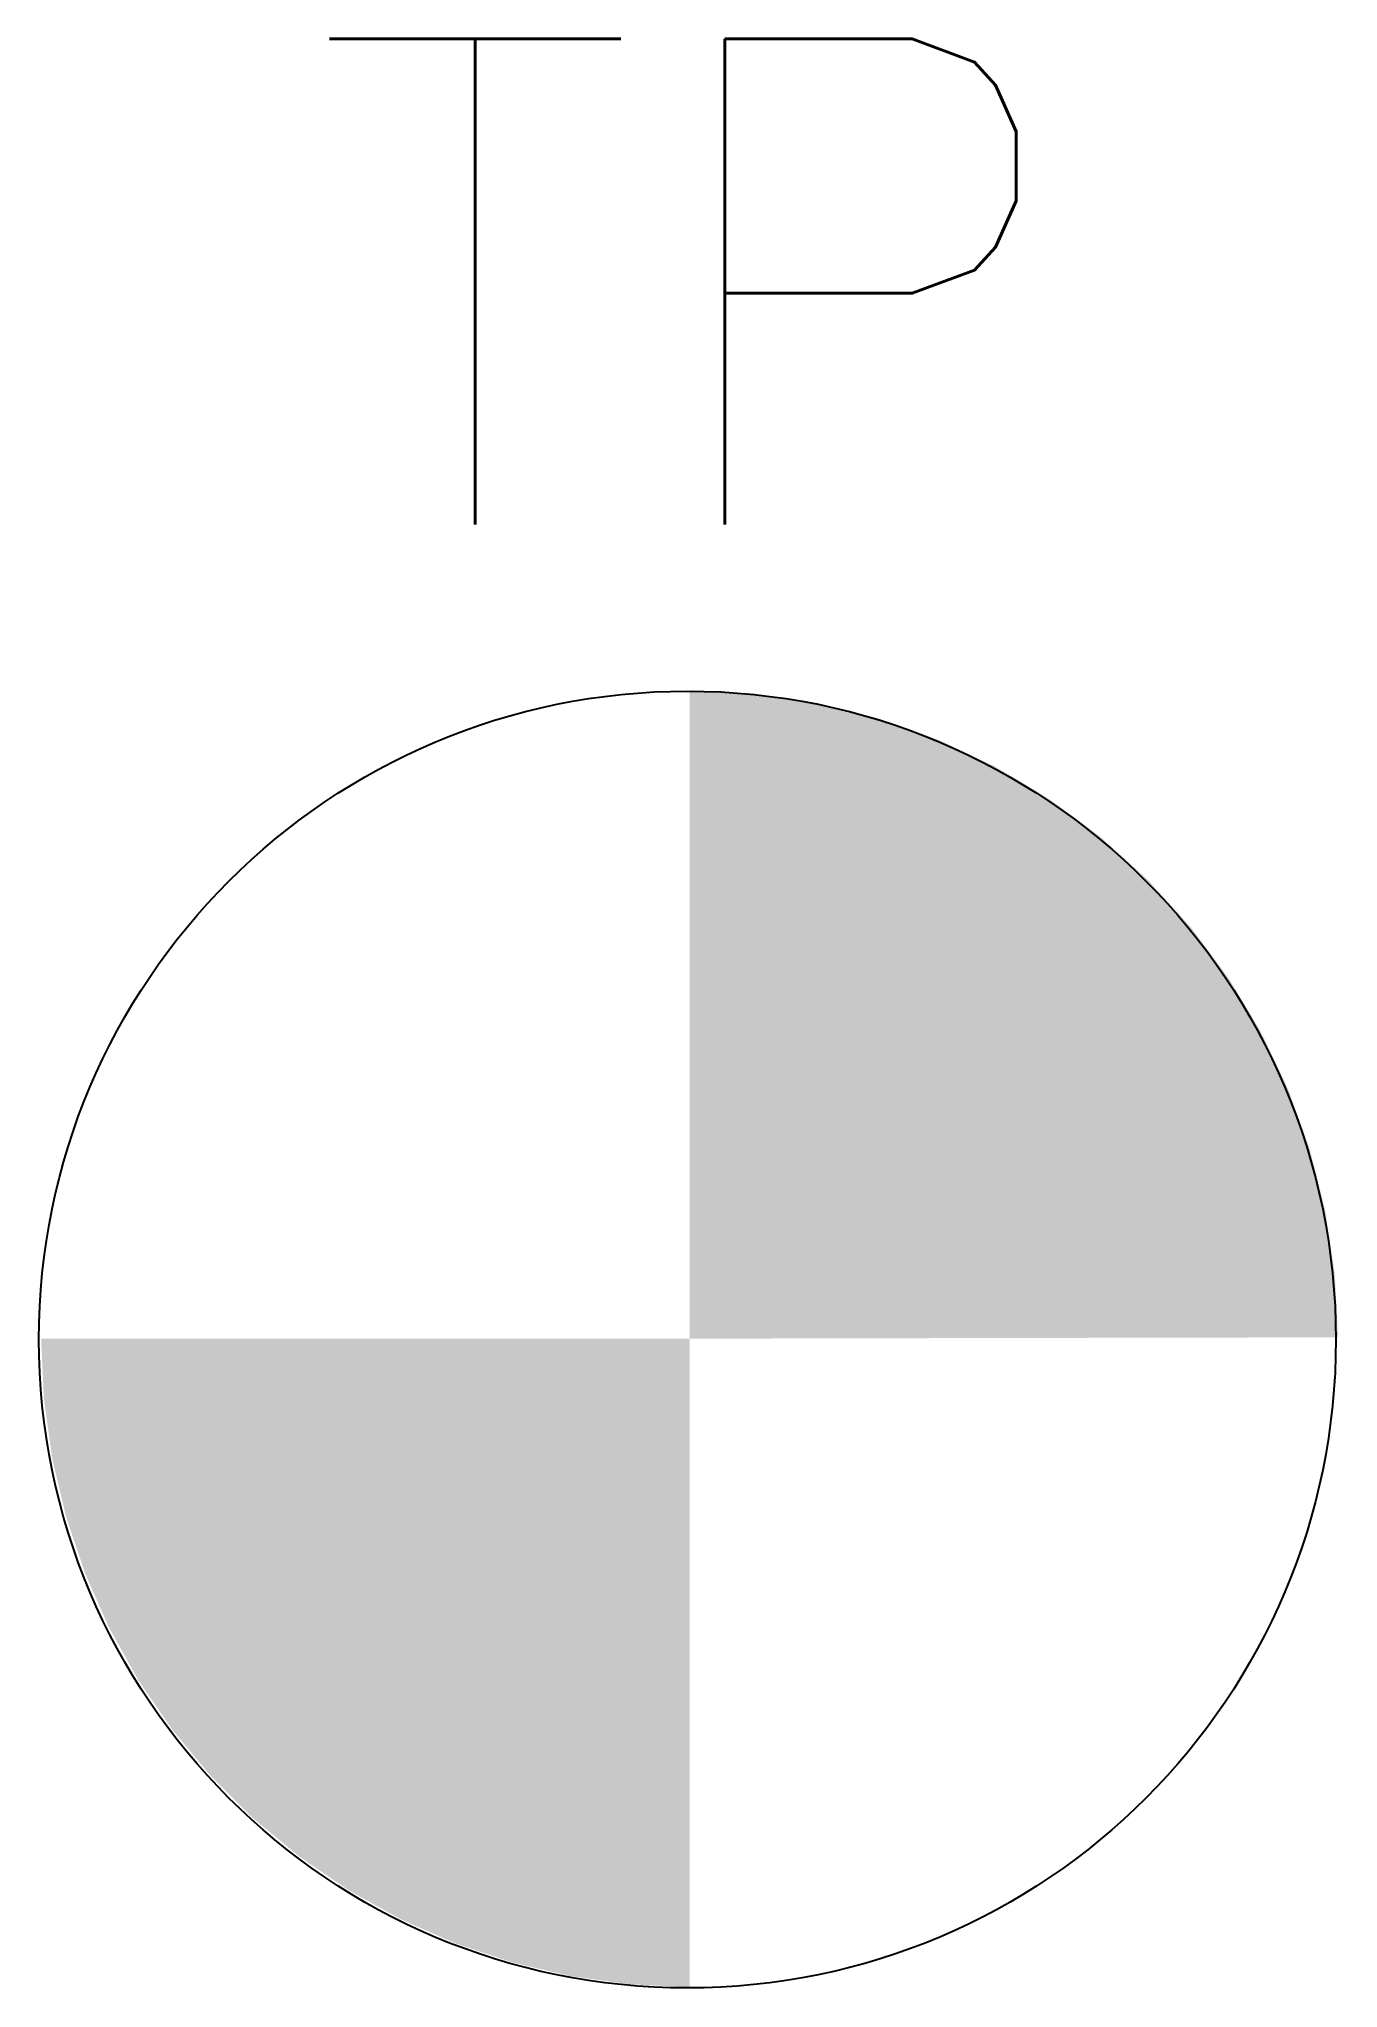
# Model space of a CAD drawing. Header units: feet. Extents: x -0.037 to 0.111, y -0.074 to 0.149.
import ezdxf
from ezdxf.enums import TextEntityAlignment as Align

# ---------------------------------------------------------------- set-up
doc = ezdxf.new("R2010")
doc.units = ezdxf.units.FT
doc.header["$MEASUREMENT"] = 0
doc.styles.add('S4', font='simplex', dxfattribs={"height": 0.0556})

msp = doc.modelspace()

# ---------------------------------------------------------------- linework, layer by layer
at = {"color": 0, "linetype": 'ByBlock', "lineweight": -2, "const_width": 0.07426}
for points in [[(0.07426, 0.00008, 0.413614), (0.03713, 0.03713, 1)], [(0, 0, 0.414214), (0.03713, -0.03713, 0.414214)]]:
    msp.add_lwpolyline(points, format="xyb", dxfattribs=at)
at = {"color": 0, "linetype": 'ByBlock', "lineweight": -2}
msp.add_circle((0.03688, -0.0001), 0.07426, dxfattribs=at)

# ---------------------------------------------------------------- texts
at = {"color": 0, "linetype": 'ByBlock', "lineweight": -2, "style": 'S4'}
msp.add_text('TP', height=0.0556, dxfattribs=at).set_placement((0.0376, 0.09325), align=Align.CENTER)

doc.saveas('drawing.dxf')
